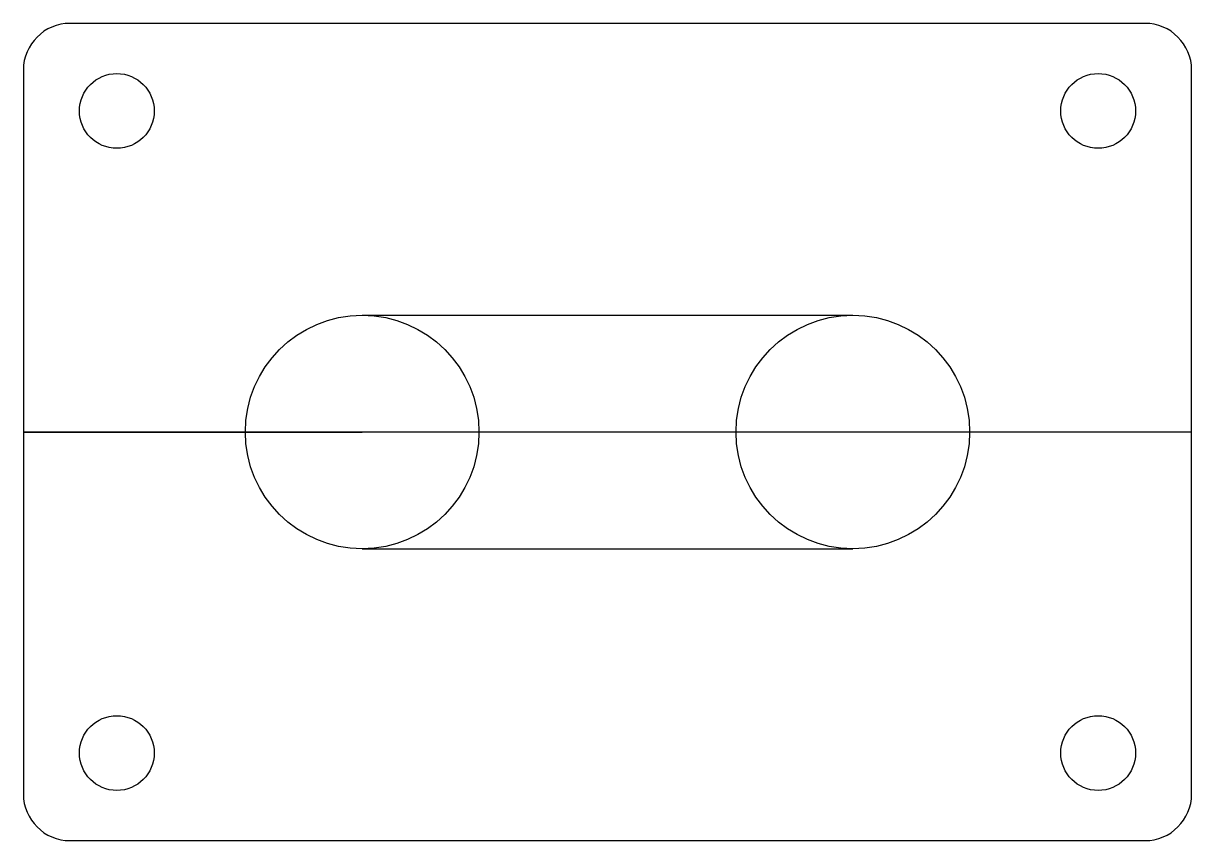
# Model space of a CAD drawing. Extents: x -25 to 25, y -17.5 to 17.5.
import ezdxf

# ---------------------------------------------------------------- set-up
doc = ezdxf.new("R2010")
doc.units = 0
doc.layers.add('MODELSKETCH_VISIBLE', color=7, linetype='CONTINUOUS')

msp = doc.modelspace()

# ---------------------------------------------------------------- linework, layer by layer
at = {"layer": 'MODELSKETCH_VISIBLE'}
for p, q in [((23, 17.5), (-23, 17.5)), ((-25, 15.5), (-25, -15.5)), ((25, -15.5), (25, 15.5)), ((-10.5, 5), (10.5, 5)), ((-25, 0), (-10.5, 0)), ((25, 0), (-25, 0)), ((25, 0), (10.5, 0)), ((-10.5, -5), (10.5, -5)), ((-23, -17.5), (23, -17.5))]:
    msp.add_line(p, q, dxfattribs=at)
for centre, radius in [((-21, 13.75), 1.6), ((21, 13.75), 1.6), ((-10.5, 0), 5), ((10.5, 0), 5), ((-21, -13.75), 1.6), ((21, -13.75), 1.6)]:
    msp.add_circle(centre, radius, dxfattribs=at)
for centre, start, end in [((-23, 15.5), 90, 180), ((23, 15.5), 0, 90), ((-23, -15.5), 180, 270), ((23, -15.5), 270, 0)]:
    msp.add_arc(centre, 2, start, end, dxfattribs=at)

doc.saveas('drawing.dxf')
